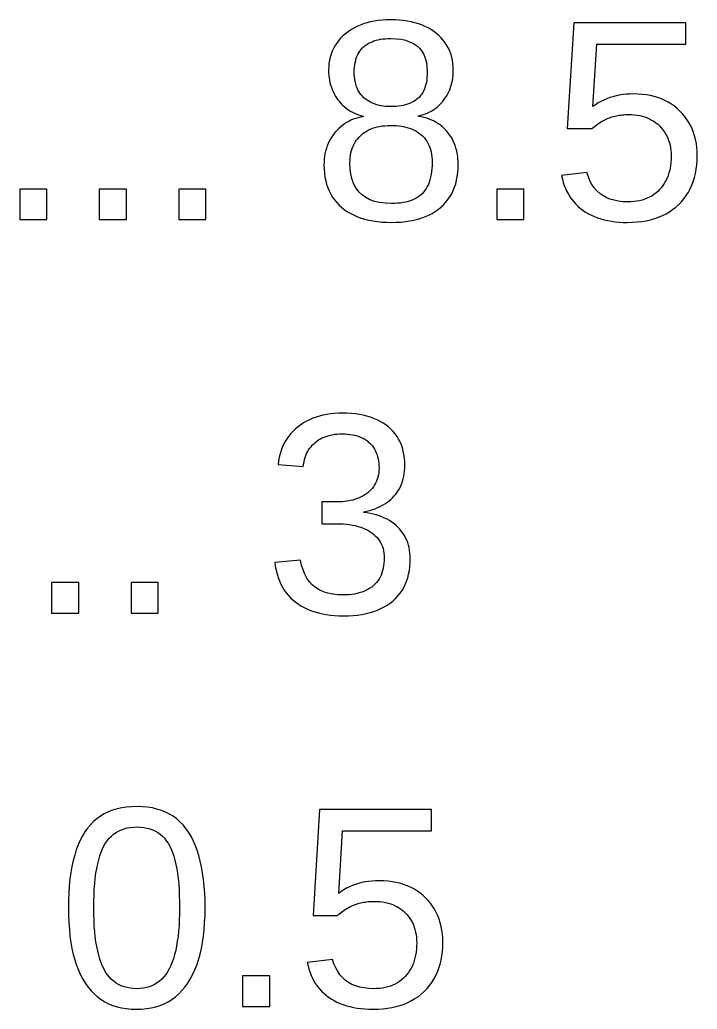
# Model space of a CAD drawing. Extents: x -27 to 133, y -77 to 15.
# Drawn here: x 108.25 to 113.68, y -7.71 to 0.21 of the extents above; entities that cross this region are included whole.
import ezdxf

# ---------------------------------------------------------------- set-up
doc = ezdxf.new("R2010")
doc.units = 0
doc.layers.get('0').update_dxf_attribs({"linetype": 'CONTINUOUS'})

msp = doc.modelspace()

# ---------------------------------------------------------------- linework, layer by layer
for points in [[(111.269, -1.41407), (111.307, -1.4119), (111.344, -1.4083), (111.379, -1.40324), (111.412, -1.39675), (111.444, -1.38881), (111.475, -1.37943), (111.504, -1.36861), (111.532, -1.35634), (111.558, -1.34263), (111.583, -1.32748), (111.607, -1.31088), (111.629, -1.29284), (111.649, -1.2735), (111.668, -1.25303), (111.685, -1.23142), (111.701, -1.20867), (111.715, -1.18478), (111.727, -1.15976), (111.738, -1.13359), (111.747, -1.10629), (111.754, -1.07785), (111.76, -1.04827), (111.764, -1.01755), (111.766, -0.98569), (111.767, -0.95269), (111.767, -0.92907), (111.765, -0.90607), (111.763, -0.88368), (111.759, -0.86191), (111.755, -0.84075), (111.749, -0.82021), (111.743, -0.80028), (111.736, -0.78097), (111.727, -0.76228), (111.718, -0.7442), (111.707, -0.72674), (111.696, -0.70989), (111.683, -0.69366), (111.67, -0.6782), (111.656, -0.66368), (111.641, -0.65009), (111.625, -0.63743), (111.609, -0.62571), (111.592, -0.61492), (111.574, -0.60507), (111.555, -0.59615), (111.535, -0.58816), (111.515, -0.58111), (111.493, -0.57499), (111.471, -0.5698), (111.448, -0.56555), (111.448, -0.56106), (111.468, -0.55666), (111.487, -0.55137), (111.505, -0.5452), (111.523, -0.53814), (111.54, -0.53019), (111.557, -0.52135), (111.572, -0.51162), (111.587, -0.50101), (111.602, -0.48951), (111.616, -0.47712), (111.629, -0.46385), (111.641, -0.44969), (111.653, -0.43464), (111.664, -0.41894), (111.674, -0.40283), (111.684, -0.38631), (111.692, -0.36938), (111.7, -0.35204), (111.706, -0.33429), (111.712, -0.31613), (111.717, -0.29755), (111.721, -0.27857), (111.724, -0.25918), (111.726, -0.23938), (111.728, -0.21916), (111.728, -0.19854), (111.727, -0.17025), (111.725, -0.14287), (111.721, -0.11641), (111.715, -0.09086), (111.708, -0.06622), (111.699, -0.0425), (111.689, -0.01969), (111.677, 0.0022), (111.664, 0.02318), (111.648, 0.04325), (111.632, 0.0624), (111.613, 0.08064), (111.593, 0.09796), (111.572, 0.11418), (111.55, 0.12911), (111.526, 0.14274), (111.501, 0.15506), (111.475, 0.16609), (111.448, 0.17583), (111.42, 0.18426), (111.39, 0.1914), (111.36, 0.19724), (111.328, 0.20178), (111.295, 0.20503), (111.261, 0.20697), (111.226, 0.20762), (111.191, 0.20696), (111.158, 0.20497), (111.126, 0.20166), (111.095, 0.19703), (111.065, 0.19107), (111.036, 0.18379), (111.008, 0.17518), (110.981, 0.16525), (110.956, 0.15399), (110.931, 0.14141), (110.907, 0.1275), (110.885, 0.11227), (110.864, 0.09572), (110.844, 0.0781), (110.825, 0.05968), (110.809, 0.04044), (110.794, 0.0204), (110.78, -0.00044), (110.768, -0.0221), (110.758, -0.04456), (110.749, -0.06783), (110.742, -0.09191), (110.736, -0.11679), (110.732, -0.14249), (110.73, -0.16899), (110.729, -0.1963), (110.729, -0.21692), (110.731, -0.23714), (110.733, -0.25694), (110.736, -0.27633), (110.74, -0.29532), (110.745, -0.31389), (110.751, -0.33205), (110.757, -0.3498), (110.765, -0.36714), (110.773, -0.38407), (110.782, -0.40059), (110.792, -0.4167), (110.803, -0.4324), (110.815, -0.44747), (110.828, -0.46171), (110.841, -0.47512), (110.854, -0.48769), (110.869, -0.49943), (110.884, -0.51033), (110.899, -0.52041), (110.916, -0.52964), (110.932, -0.53804), (110.95, -0.54561), (110.968, -0.55234), (110.987, -0.55824), (111.006, -0.56331), (111.006, -0.56778), (110.986, -0.57171), (110.965, -0.57662), (110.946, -0.58252), (110.926, -0.58939), (110.908, -0.59724), (110.89, -0.60607), (110.873, -0.61589), (110.856, -0.62668), (110.839, -0.63845), (110.824, -0.6512), (110.809, -0.66494), (110.794, -0.67965), (110.78, -0.69534), (110.767, -0.71181), (110.755, -0.72887), (110.744, -0.7465), (110.734, -0.76472), (110.726, -0.78353), (110.718, -0.80291), (110.711, -0.82288), (110.705, -0.84343), (110.7, -0.86456), (110.697, -0.88628), (110.694, -0.90857), (110.693, -0.93146), (110.692, -0.95492), (110.693, -0.98823), (110.695, -1.02036), (110.7, -1.05129), (110.706, -1.08103), (110.713, -1.10958), (110.722, -1.13694), (110.733, -1.1631), (110.746, -1.18807), (110.76, -1.21186), (110.776, -1.23445), (110.794, -1.25584), (110.814, -1.27605), (110.835, -1.29507), (110.857, -1.31278), (110.881, -1.32907), (110.906, -1.34395), (110.933, -1.35741), (110.961, -1.36945), (110.99, -1.38008), (111.02, -1.38929), (111.052, -1.39708), (111.085, -1.40346), (111.119, -1.40841), (111.155, -1.41196), (111.192, -1.41408), (111.23, -1.41479)], [(113.162, -1.41394), (113.201, -1.4114), (113.238, -1.40716), (113.273, -1.40123), (113.308, -1.3936), (113.341, -1.38428), (113.372, -1.37326), (113.403, -1.36055), (113.432, -1.34615), (113.459, -1.33004), (113.485, -1.31225), (113.51, -1.29276), (113.534, -1.27157), (113.556, -1.24891), (113.576, -1.22499), (113.594, -1.19981), (113.611, -1.17337), (113.626, -1.14568), (113.639, -1.11672), (113.65, -1.08651), (113.66, -1.05505), (113.668, -1.02232), (113.674, -0.98834), (113.678, -0.95309), (113.681, -0.9166), (113.682, -0.87884), (113.681, -0.84559), (113.679, -0.81332), (113.675, -0.78203), (113.669, -0.75172), (113.661, -0.72239), (113.652, -0.69404), (113.642, -0.66667), (113.63, -0.64028), (113.616, -0.61487), (113.6, -0.59044), (113.583, -0.56699), (113.564, -0.54452), (113.544, -0.52303), (113.522, -0.50284), (113.499, -0.48426), (113.475, -0.4673), (113.45, -0.45195), (113.423, -0.43822), (113.396, -0.42611), (113.367, -0.4156), (113.338, -0.40672), (113.307, -0.39945), (113.275, -0.3938), (113.242, -0.38976), (113.208, -0.38733), (113.173, -0.38653), (113.143, -0.38712), (113.114, -0.38891), (113.086, -0.39189), (113.059, -0.39606), (113.032, -0.40142), (113.007, -0.40798), (112.982, -0.41572), (112.957, -0.42466), (112.934, -0.43479), (112.911, -0.44611), (112.889, -0.45863), (112.868, -0.47233), (112.847, -0.48723), (112.877, 0.01294), (113.59, 0.01294), (113.59, 0.18413), (112.694, 0.18413), (112.641, -0.66401), (112.838, -0.66401), (112.849, -0.65475), (112.86, -0.64592), (112.871, -0.63751), (112.882, -0.62953), (112.892, -0.62196), (112.903, -0.61483), (112.914, -0.60811), (112.925, -0.60183), (112.936, -0.59596), (112.947, -0.59052), (112.958, -0.5855), (112.968, -0.58091), (112.979, -0.57674), (112.99, -0.57293), (113.001, -0.56943), (113.012, -0.56623), (113.024, -0.56334), (113.035, -0.56075), (113.047, -0.55846), (113.058, -0.55648), (113.07, -0.55481), (113.082, -0.55344), (113.094, -0.55237), (113.107, -0.55161), (113.119, -0.55115), (113.131, -0.551), (113.155, -0.55154), (113.178, -0.55317), (113.2, -0.55588), (113.222, -0.55969), (113.242, -0.56457), (113.262, -0.57054), (113.281, -0.5776), (113.3, -0.58575), (113.317, -0.59498), (113.334, -0.60529), (113.35, -0.61669), (113.366, -0.62918), (113.38, -0.64275), (113.394, -0.65721), (113.407, -0.67233), (113.418, -0.68814), (113.428, -0.70461), (113.438, -0.72177), (113.446, -0.7396), (113.453, -0.7581), (113.459, -0.77728), (113.464, -0.79713), (113.468, -0.81766), (113.47, -0.83887), (113.472, -0.86075), (113.473, -0.88331), (113.472, -0.90921), (113.47, -0.93425), (113.468, -0.95842), (113.464, -0.98173), (113.459, -1.00416), (113.453, -1.02573), (113.446, -1.04643), (113.438, -1.06627), (113.429, -1.08523), (113.418, -1.10333), (113.407, -1.12056), (113.394, -1.13693), (113.381, -1.15242), (113.366, -1.1669), (113.351, -1.18023), (113.335, -1.19239), (113.318, -1.2034), (113.3, -1.21325), (113.281, -1.22193), (113.262, -1.22946), (113.241, -1.23584), (113.22, -1.24105), (113.198, -1.2451), (113.175, -1.248), (113.151, -1.24974), (113.127, -1.25032), (113.087, -1.24893), (113.05, -1.24478), (113.016, -1.23786), (112.983, -1.22818), (112.953, -1.21572), (112.926, -1.2005), (112.901, -1.18251), (112.878, -1.16176), (112.857, -1.13823), (112.839, -1.11194), (112.823, -1.08288), (112.81, -1.05106), (112.799, -1.01646), (112.595, -1.03996), (112.602, -1.06751), (112.609, -1.09404), (112.617, -1.11954), (112.627, -1.14403), (112.638, -1.1675), (112.65, -1.18995), (112.663, -1.21139), (112.677, -1.2318), (112.693, -1.25119), (112.709, -1.26956), (112.727, -1.28691), (112.746, -1.30325), (112.767, -1.31856), (112.788, -1.3328), (112.81, -1.34589), (112.834, -1.35785), (112.858, -1.36867), (112.883, -1.37835), (112.91, -1.38689), (112.937, -1.39429), (112.965, -1.40056), (112.995, -1.40568), (113.025, -1.40967), (113.057, -1.41251), (113.089, -1.41422), (113.122, -1.41479)], [(111.207, -0.48681), (111.186, -0.48554), (111.167, -0.48344), (111.148, -0.4805), (111.13, -0.47672), (111.112, -0.47209), (111.096, -0.46663), (111.08, -0.46032), (111.065, -0.45317), (111.05, -0.44518), (111.037, -0.43636), (111.024, -0.42669), (111.011, -0.41618), (111, -0.40486), (110.99, -0.39279), (110.98, -0.37995), (110.972, -0.36635), (110.964, -0.352), (110.957, -0.33688), (110.951, -0.321), (110.946, -0.30435), (110.942, -0.28695), (110.939, -0.26879), (110.937, -0.24986), (110.935, -0.23018), (110.935, -0.20973), (110.935, -0.18963), (110.937, -0.17032), (110.939, -0.15179), (110.942, -0.13404), (110.946, -0.11707), (110.951, -0.10088), (110.956, -0.08548), (110.963, -0.07085), (110.971, -0.05701), (110.979, -0.04395), (110.988, -0.03167), (110.998, -0.02017), (111.009, -0.00945), (111.021, 0.00048), (111.034, 0.00962), (111.047, 0.01796), (111.061, 0.02551), (111.077, 0.03226), (111.092, 0.03822), (111.109, 0.04338), (111.126, 0.04775), (111.145, 0.05133), (111.164, 0.05411), (111.184, 0.0561), (111.204, 0.05729), (111.226, 0.05769), (111.269, 0.0561), (111.309, 0.05136), (111.345, 0.04345), (111.378, 0.03237), (111.408, 0.01813), (111.434, 0.00072), (111.456, -0.01985), (111.476, -0.04358), (111.491, -0.07048), (111.503, -0.10055), (111.512, -0.13378), (111.517, -0.17017), (111.519, -0.20973), (111.518, -0.2318), (111.517, -0.25291), (111.515, -0.27306), (111.512, -0.29225), (111.508, -0.31049), (111.503, -0.32776), (111.497, -0.34407), (111.491, -0.35942), (111.483, -0.37381), (111.475, -0.38724), (111.466, -0.39971), (111.456, -0.41122), (111.445, -0.42177), (111.433, -0.43145), (111.42, -0.44036), (111.407, -0.44849), (111.392, -0.45585), (111.377, -0.46244), (111.361, -0.46825), (111.345, -0.47328), (111.327, -0.47754), (111.309, -0.48103), (111.29, -0.48374), (111.27, -0.48568), (111.249, -0.48684), (111.228, -0.48723)], [(111.183, -1.26182), (111.138, -1.25604), (111.097, -1.24641), (111.059, -1.23292), (111.026, -1.21558), (110.997, -1.19439), (110.971, -1.16934), (110.949, -1.14044), (110.932, -1.10769), (110.918, -1.07108), (110.908, -1.03062), (110.902, -0.9863), (110.9, -0.93814), (110.901, -0.91698), (110.902, -0.89652), (110.905, -0.87678), (110.908, -0.85774), (110.913, -0.83941), (110.919, -0.82179), (110.925, -0.80488), (110.933, -0.78867), (110.941, -0.77318), (110.951, -0.75839), (110.962, -0.74431), (110.974, -0.73094), (110.986, -0.71827), (111, -0.70644), (111.014, -0.69555), (111.03, -0.68561), (111.046, -0.67661), (111.063, -0.66857), (111.08, -0.66146), (111.099, -0.65531), (111.118, -0.6501), (111.138, -0.64584), (111.159, -0.64253), (111.18, -0.64016), (111.203, -0.63874), (111.226, -0.63827), (111.25, -0.63871), (111.273, -0.64003), (111.295, -0.64223), (111.316, -0.64531), (111.337, -0.64928), (111.356, -0.65412), (111.375, -0.65984), (111.393, -0.66645), (111.41, -0.67393), (111.427, -0.6823), (111.442, -0.69155), (111.457, -0.70167), (111.471, -0.71268), (111.484, -0.72455), (111.496, -0.73728), (111.506, -0.75086), (111.516, -0.7653), (111.525, -0.78059), (111.533, -0.79673), (111.539, -0.81373), (111.545, -0.83159), (111.55, -0.85029), (111.553, -0.86986), (111.556, -0.89027), (111.558, -0.91154), (111.558, -0.93367), (111.558, -0.95962), (111.556, -0.98447), (111.554, -1.00822), (111.55, -1.03086), (111.546, -1.05239), (111.541, -1.07282), (111.535, -1.09214), (111.528, -1.11036), (111.519, -1.12747), (111.51, -1.14348), (111.5, -1.15838), (111.489, -1.17217), (111.478, -1.18486), (111.465, -1.19653), (111.451, -1.20727), (111.436, -1.21707), (111.42, -1.22594), (111.403, -1.23387), (111.385, -1.24088), (111.366, -1.24694), (111.347, -1.25208), (111.326, -1.25628), (111.304, -1.25955), (111.281, -1.26188), (111.257, -1.26328), (111.232, -1.26375)], [(108.473, -1.14737), (108.255, -1.14737), (108.255, -1.39242), (108.473, -1.39242)], [(109.11, -1.14737), (108.892, -1.14737), (108.892, -1.39242), (109.11, -1.39242)], [(109.746, -1.14737), (109.528, -1.14737), (109.528, -1.39242), (109.746, -1.39242)], [(112.294, -1.14737), (112.076, -1.14737), (112.076, -1.39242), (112.294, -1.39242)], [(110.888, -4.56408), (110.925, -4.56196), (110.961, -4.55841), (110.996, -4.55346), (111.029, -4.54708), (111.061, -4.53929), (111.091, -4.53008), (111.12, -4.51945), (111.148, -4.50741), (111.174, -4.49395), (111.199, -4.47907), (111.223, -4.46278), (111.245, -4.44507), (111.265, -4.42606), (111.284, -4.4059), (111.301, -4.38457), (111.317, -4.36207), (111.331, -4.33841), (111.343, -4.31358), (111.354, -4.28759), (111.363, -4.26043), (111.37, -4.23211), (111.376, -4.20262), (111.38, -4.17196), (111.383, -4.14015), (111.383, -4.10716), (111.383, -4.08423), (111.381, -4.0619), (111.378, -4.04019), (111.374, -4.01908), (111.369, -3.99858), (111.363, -3.97869), (111.355, -3.95941), (111.346, -3.94074), (111.336, -3.92268), (111.325, -3.90523), (111.313, -3.88839), (111.3, -3.87215), (111.285, -3.85653), (111.269, -3.84168), (111.253, -3.82779), (111.235, -3.81486), (111.217, -3.80288), (111.198, -3.79185), (111.177, -3.78177), (111.156, -3.77265), (111.134, -3.76448), (111.111, -3.75726), (111.087, -3.751), (111.062, -3.74569), (111.037, -3.74133), (111.01, -3.73793), (111.01, -3.73345), (111.034, -3.72793), (111.058, -3.72168), (111.08, -3.71471), (111.102, -3.70702), (111.122, -3.69861), (111.142, -3.68947), (111.161, -3.67962), (111.179, -3.66904), (111.196, -3.65774), (111.212, -3.64572), (111.228, -3.63298), (111.242, -3.61952), (111.255, -3.60533), (111.268, -3.59045), (111.279, -3.5749), (111.29, -3.55869), (111.299, -3.5418), (111.308, -3.52424), (111.315, -3.50602), (111.322, -3.48713), (111.327, -3.46757), (111.332, -3.44734), (111.335, -3.42644), (111.338, -3.40487), (111.339, -3.38263), (111.34, -3.35973), (111.339, -3.32995), (111.337, -3.30119), (111.333, -3.27346), (111.327, -3.24675), (111.32, -3.22108), (111.312, -3.19642), (111.302, -3.1728), (111.29, -3.1502), (111.277, -3.12863), (111.262, -3.10808), (111.246, -3.08856), (111.228, -3.07007), (111.208, -3.0526), (111.188, -3.03629), (111.165, -3.02129), (111.142, -3.0076), (111.117, -2.99521), (111.092, -2.98412), (111.065, -2.97434), (111.036, -2.96586), (111.007, -2.95868), (110.976, -2.95281), (110.944, -2.94825), (110.91, -2.94499), (110.876, -2.94303), (110.84, -2.94238), (110.807, -2.94302), (110.775, -2.94495), (110.744, -2.94816), (110.714, -2.95265), (110.684, -2.95843), (110.656, -2.9655), (110.629, -2.97385), (110.602, -2.98348), (110.577, -2.9944), (110.552, -3.0066), (110.529, -3.02009), (110.506, -3.03486), (110.484, -3.05092), (110.464, -3.06812), (110.445, -3.08632), (110.427, -3.10554), (110.41, -3.12576), (110.395, -3.14698), (110.382, -3.16921), (110.369, -3.19245), (110.358, -3.2167), (110.349, -3.24195), (110.34, -3.26821), (110.334, -3.29547), (110.328, -3.32374), (110.324, -3.35301), (110.526, -3.36869), (110.529, -3.34991), (110.532, -3.33179), (110.536, -3.31434), (110.541, -3.29755), (110.547, -3.28142), (110.553, -3.26595), (110.561, -3.25115), (110.569, -3.23701), (110.578, -3.22353), (110.588, -3.21071), (110.598, -3.19856), (110.61, -3.18706), (110.622, -3.17623), (110.635, -3.16613), (110.649, -3.15684), (110.663, -3.14836), (110.678, -3.14069), (110.693, -3.13382), (110.709, -3.12776), (110.725, -3.12251), (110.743, -3.11807), (110.76, -3.11443), (110.779, -3.11161), (110.798, -3.10959), (110.817, -3.10838), (110.837, -3.10797), (110.86, -3.10841), (110.881, -3.10971), (110.901, -3.11188), (110.921, -3.11491), (110.94, -3.11881), (110.957, -3.12358), (110.974, -3.12922), (110.991, -3.13573), (111.006, -3.1431), (111.02, -3.15134), (111.034, -3.16045), (111.047, -3.17042), (111.058, -3.18127), (111.069, -3.19286), (111.08, -3.20507), (111.089, -3.21792), (111.097, -3.2314), (111.105, -3.24551), (111.111, -3.26024), (111.117, -3.27561), (111.122, -3.2916), (111.126, -3.30822), (111.129, -3.32547), (111.131, -3.34335), (111.132, -3.36186), (111.133, -3.381), (111.132, -3.40029), (111.131, -3.41893), (111.128, -3.43692), (111.124, -3.45424), (111.119, -3.47092), (111.113, -3.48694), (111.106, -3.5023), (111.098, -3.51701), (111.089, -3.53106), (111.079, -3.54445), (111.068, -3.5572), (111.055, -3.56928), (111.042, -3.58071), (111.027, -3.59139), (111.012, -3.60121), (110.996, -3.61018), (110.979, -3.61829), (110.961, -3.62555), (110.942, -3.63196), (110.922, -3.63751), (110.901, -3.64221), (110.88, -3.64605), (110.857, -3.64904), (110.834, -3.65118), (110.81, -3.65246), (110.785, -3.65288), (110.675, -3.65288), (110.675, -3.82744), (110.789, -3.82744), (110.818, -3.82787), (110.845, -3.82915), (110.871, -3.83128), (110.896, -3.83427), (110.92, -3.83811), (110.943, -3.84281), (110.965, -3.84836), (110.986, -3.85477), (111.006, -3.86203), (111.025, -3.87014), (111.043, -3.87911), (111.059, -3.88893), (111.075, -3.89961), (111.09, -3.91105), (111.103, -3.92315), (111.116, -3.93593), (111.127, -3.94937), (111.137, -3.96348), (111.146, -3.97826), (111.153, -3.99371), (111.16, -4.00983), (111.165, -4.02662), (111.169, -4.04407), (111.172, -4.06219), (111.174, -4.08099), (111.174, -4.10045), (111.174, -4.12274), (111.172, -4.14417), (111.17, -4.16474), (111.166, -4.18445), (111.161, -4.2033), (111.156, -4.22129), (111.149, -4.23842), (111.141, -4.25468), (111.133, -4.27009), (111.123, -4.28464), (111.112, -4.29832), (111.1, -4.31115), (111.088, -4.32311), (111.074, -4.3342), (111.059, -4.3444), (111.044, -4.35372), (111.028, -4.36215), (111.011, -4.36969), (110.994, -4.37634), (110.975, -4.38211), (110.956, -4.38699), (110.936, -4.39098), (110.915, -4.39408), (110.894, -4.3963), (110.872, -4.39763), (110.849, -4.39807), (110.804, -4.39642), (110.762, -4.39145), (110.723, -4.38318), (110.687, -4.37159), (110.654, -4.35669), (110.625, -4.33849), (110.598, -4.31697), (110.575, -4.29214), (110.555, -4.264), (110.538, -4.23256), (110.524, -4.1978), (110.513, -4.15973), (110.505, -4.11835), (110.297, -4.13737), (110.302, -4.16929), (110.308, -4.19999), (110.316, -4.22946), (110.325, -4.25771), (110.335, -4.28473), (110.346, -4.31053), (110.36, -4.3351), (110.374, -4.35845), (110.39, -4.38057), (110.407, -4.40147), (110.425, -4.42114), (110.445, -4.43959), (110.467, -4.45681), (110.489, -4.47279), (110.513, -4.48748), (110.538, -4.5009), (110.564, -4.51304), (110.591, -4.5239), (110.619, -4.53348), (110.648, -4.54179), (110.679, -4.54882), (110.71, -4.55457), (110.743, -4.55904), (110.777, -4.56223), (110.812, -4.56415), (110.849, -4.56479)], [(108.727, -4.29737), (108.509, -4.29737), (108.509, -4.54242), (108.727, -4.54242)], [(109.364, -4.29737), (109.146, -4.29737), (109.146, -4.54242), (109.364, -4.54242)], [(109.23, -7.71356), (109.27, -7.70986), (109.308, -7.70371), (109.344, -7.69509), (109.379, -7.684), (109.412, -7.67046), (109.444, -7.65445), (109.474, -7.63598), (109.502, -7.61504), (109.529, -7.59165), (109.554, -7.56578), (109.578, -7.53746), (109.6, -7.50668), (109.621, -7.47355), (109.64, -7.43822), (109.657, -7.40067), (109.673, -7.36091), (109.687, -7.31895), (109.699, -7.27476), (109.71, -7.22837), (109.719, -7.17977), (109.727, -7.12896), (109.732, -7.07593), (109.736, -7.02069), (109.739, -6.96324), (109.74, -6.90358), (109.739, -6.84295), (109.737, -6.78465), (109.733, -6.72868), (109.727, -6.67503), (109.72, -6.62372), (109.711, -6.57474), (109.701, -6.52809), (109.69, -6.48378), (109.676, -6.44179), (109.661, -6.40213), (109.645, -6.3648), (109.627, -6.32981), (109.607, -6.29714), (109.586, -6.26685), (109.563, -6.23898), (109.538, -6.21354), (109.512, -6.19052), (109.484, -6.16992), (109.454, -6.15175), (109.422, -6.136), (109.389, -6.12267), (109.354, -6.11176), (109.317, -6.10328), (109.278, -6.09722), (109.238, -6.09359), (109.196, -6.09238), (109.153, -6.09358), (109.111, -6.09717), (109.072, -6.10316), (109.034, -6.11155), (108.998, -6.12234), (108.964, -6.13552), (108.932, -6.1511), (108.902, -6.16907), (108.873, -6.18944), (108.846, -6.21221), (108.821, -6.23738), (108.798, -6.26494), (108.777, -6.2949), (108.757, -6.32726), (108.739, -6.36203), (108.723, -6.39922), (108.708, -6.43881), (108.695, -6.48081), (108.683, -6.52522), (108.673, -6.57204), (108.664, -6.62127), (108.657, -6.67292), (108.651, -6.72697), (108.647, -6.78343), (108.645, -6.8423), (108.644, -6.90358), (108.645, -6.96357), (108.648, -7.0213), (108.652, -7.07679), (108.657, -7.13002), (108.665, -7.181), (108.673, -7.22973), (108.684, -7.27621), (108.696, -7.32043), (108.71, -7.36241), (108.725, -7.40213), (108.742, -7.43961), (108.761, -7.47483), (108.781, -7.5078), (108.803, -7.53842), (108.826, -7.56659), (108.851, -7.59231), (108.878, -7.61558), (108.906, -7.6364), (108.936, -7.65477), (108.967, -7.6707), (109, -7.68417), (109.035, -7.69519), (109.071, -7.70377), (109.109, -7.70989), (109.148, -7.71357), (109.189, -7.71479)], [(111.125, -7.71394), (111.163, -7.7114), (111.2, -7.70716), (111.236, -7.70123), (111.27, -7.6936), (111.303, -7.68428), (111.335, -7.67326), (111.365, -7.66055), (111.394, -7.64615), (111.421, -7.63004), (111.448, -7.61225), (111.472, -7.59276), (111.496, -7.57157), (111.518, -7.54891), (111.538, -7.52499), (111.557, -7.49981), (111.573, -7.47337), (111.588, -7.44568), (111.601, -7.41672), (111.613, -7.38651), (111.622, -7.35505), (111.63, -7.32232), (111.636, -7.28834), (111.641, -7.25309), (111.643, -7.21659), (111.644, -7.17884), (111.643, -7.14559), (111.641, -7.11332), (111.637, -7.08203), (111.631, -7.05172), (111.624, -7.02239), (111.615, -6.99404), (111.604, -6.96667), (111.592, -6.94028), (111.578, -6.91487), (111.562, -6.89044), (111.545, -6.86699), (111.526, -6.84452), (111.506, -6.82303), (111.484, -6.80284), (111.461, -6.78426), (111.437, -6.7673), (111.412, -6.75195), (111.386, -6.73822), (111.358, -6.7261), (111.33, -6.7156), (111.3, -6.70672), (111.269, -6.69945), (111.238, -6.6938), (111.205, -6.68976), (111.17, -6.68733), (111.135, -6.68653), (111.106, -6.68712), (111.077, -6.68891), (111.049, -6.69189), (111.021, -6.69606), (110.995, -6.70142), (110.969, -6.70798), (110.944, -6.71572), (110.92, -6.72466), (110.896, -6.73479), (110.873, -6.74611), (110.851, -6.75862), (110.83, -6.77233), (110.81, -6.78723), (110.84, -6.28706), (111.552, -6.28706), (111.552, -6.11587), (110.656, -6.11587), (110.604, -6.96401), (110.801, -6.96401), (110.811, -6.95475), (110.822, -6.94592), (110.833, -6.93751), (110.844, -6.92952), (110.855, -6.92196), (110.866, -6.91483), (110.876, -6.90811), (110.887, -6.90182), (110.898, -6.89596), (110.909, -6.89052), (110.92, -6.8855), (110.931, -6.88091), (110.942, -6.87674), (110.952, -6.87293), (110.964, -6.86943), (110.975, -6.86623), (110.986, -6.86334), (110.997, -6.86075), (111.009, -6.85846), (111.021, -6.85648), (111.033, -6.85481), (111.045, -6.85344), (111.057, -6.85237), (111.069, -6.85161), (111.081, -6.85115), (111.094, -6.851), (111.117, -6.85154), (111.14, -6.85317), (111.163, -6.85588), (111.184, -6.85969), (111.205, -6.86457), (111.225, -6.87054), (111.244, -6.8776), (111.262, -6.88575), (111.28, -6.89498), (111.297, -6.90529), (111.313, -6.91669), (111.328, -6.92918), (111.343, -6.94275), (111.356, -6.95721), (111.369, -6.97233), (111.38, -6.98814), (111.391, -7.00461), (111.4, -7.02177), (111.408, -7.0396), (111.415, -7.0581), (111.421, -7.07728), (111.426, -7.09713), (111.43, -7.11766), (111.433, -7.13887), (111.434, -7.16075), (111.435, -7.18331), (111.434, -7.20921), (111.433, -7.23425), (111.43, -7.25842), (111.426, -7.28173), (111.421, -7.30416), (111.415, -7.32573), (111.408, -7.34643), (111.4, -7.36627), (111.391, -7.38523), (111.381, -7.40333), (111.369, -7.42056), (111.357, -7.43693), (111.343, -7.45242), (111.329, -7.4669), (111.313, -7.48023), (111.297, -7.49239), (111.28, -7.5034), (111.262, -7.51325), (111.244, -7.52193), (111.224, -7.52946), (111.204, -7.53584), (111.182, -7.54105), (111.16, -7.5451), (111.138, -7.548), (111.114, -7.54974), (111.089, -7.55032), (111.05, -7.54893), (111.013, -7.54478), (110.978, -7.53786), (110.946, -7.52818), (110.916, -7.51572), (110.888, -7.5005), (110.863, -7.48251), (110.84, -7.46176), (110.82, -7.43823), (110.802, -7.41194), (110.786, -7.38288), (110.772, -7.35106), (110.761, -7.31646), (110.558, -7.33996), (110.564, -7.36751), (110.571, -7.39404), (110.58, -7.41954), (110.589, -7.44403), (110.6, -7.4675), (110.612, -7.48995), (110.625, -7.51139), (110.64, -7.5318), (110.655, -7.55119), (110.672, -7.56956), (110.69, -7.58691), (110.709, -7.60325), (110.729, -7.61856), (110.75, -7.6328), (110.773, -7.64589), (110.796, -7.65785), (110.82, -7.66867), (110.846, -7.67835), (110.872, -7.68689), (110.899, -7.69429), (110.928, -7.70056), (110.957, -7.70568), (110.988, -7.70967), (111.019, -7.71251), (111.051, -7.71422), (111.085, -7.71479)], [(109.164, -7.5494), (109.139, -7.54664), (109.114, -7.54204), (109.09, -7.53559), (109.068, -7.52731), (109.047, -7.51719), (109.027, -7.50522), (109.008, -7.49142), (108.99, -7.47577), (108.973, -7.45829), (108.958, -7.43896), (108.943, -7.4178), (108.93, -7.39479), (108.918, -7.3698), (108.907, -7.34267), (108.897, -7.31341), (108.887, -7.28202), (108.879, -7.2485), (108.872, -7.21285), (108.865, -7.17506), (108.86, -7.13515), (108.856, -7.0931), (108.852, -7.04892), (108.85, -7.00261), (108.848, -6.95416), (108.848, -6.90358), (108.848, -6.85155), (108.85, -6.80181), (108.852, -6.75438), (108.856, -6.70925), (108.86, -6.66643), (108.865, -6.62591), (108.871, -6.5877), (108.879, -6.55179), (108.887, -6.51818), (108.896, -6.48688), (108.906, -6.45788), (108.917, -6.43119), (108.929, -6.4068), (108.942, -6.38446), (108.957, -6.3639), (108.972, -6.34513), (108.989, -6.32814), (109.007, -6.31295), (109.026, -6.29954), (109.047, -6.28792), (109.069, -6.27809), (109.092, -6.27005), (109.116, -6.26379), (109.141, -6.25932), (109.168, -6.25664), (109.196, -6.25574), (109.223, -6.25665), (109.249, -6.25937), (109.274, -6.26391), (109.298, -6.27026), (109.32, -6.27842), (109.341, -6.2884), (109.361, -6.30019), (109.38, -6.31379), (109.398, -6.32921), (109.414, -6.34645), (109.429, -6.36549), (109.443, -6.38635), (109.456, -6.40903), (109.468, -6.43372), (109.478, -6.46064), (109.488, -6.48979), (109.497, -6.52116), (109.505, -6.55475), (109.512, -6.59057), (109.518, -6.62861), (109.523, -6.66888), (109.528, -6.71137), (109.531, -6.75609), (109.533, -6.80303), (109.535, -6.85219), (109.535, -6.90358), (109.534, -6.95319), (109.533, -7.00078), (109.531, -7.04636), (109.527, -7.08992), (109.523, -7.13147), (109.517, -7.17101), (109.511, -7.20854), (109.504, -7.24405), (109.495, -7.27756), (109.486, -7.30905), (109.476, -7.33852), (109.464, -7.36599), (109.452, -7.39144), (109.439, -7.41494), (109.424, -7.43656), (109.409, -7.45631), (109.392, -7.47417), (109.374, -7.49015), (109.355, -7.50425), (109.335, -7.51647), (109.314, -7.52682), (109.292, -7.53528), (109.269, -7.54186), (109.244, -7.54656), (109.218, -7.54938), (109.191, -7.55032)], [(110.257, -7.44737), (110.039, -7.44737), (110.039, -7.69242), (110.257, -7.69242)]]:
    msp.add_lwpolyline(points, close=True)

doc.saveas('drawing.dxf')
